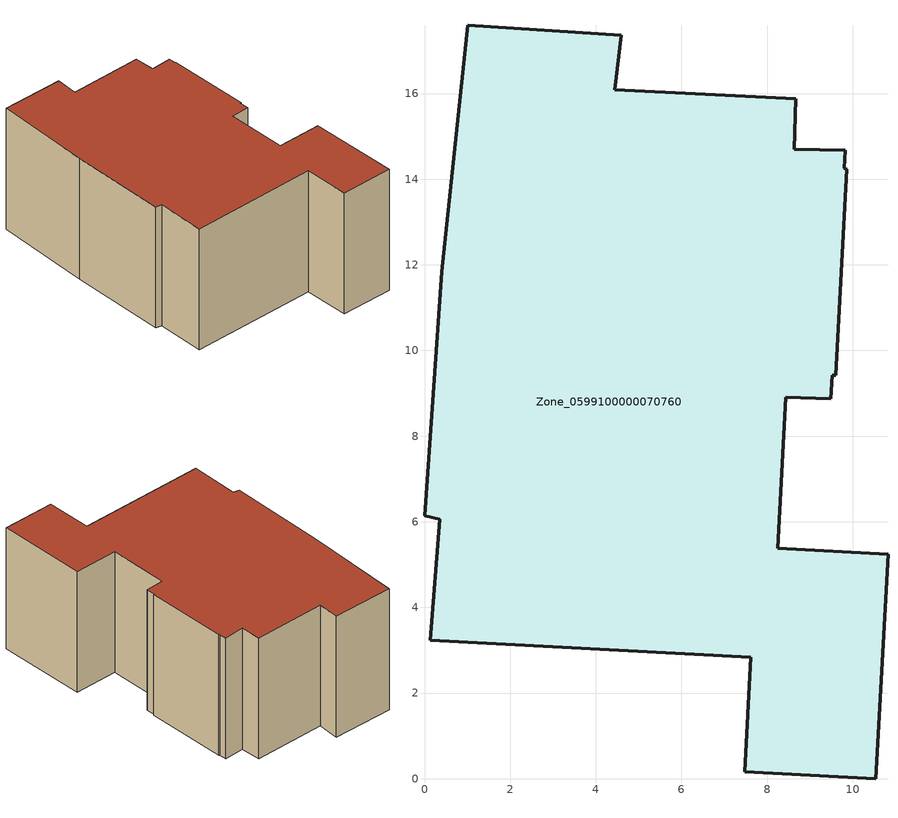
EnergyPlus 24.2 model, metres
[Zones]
Zone_0599100000070760
 floor ground (C_G): 4.44,16.09 8.67,15.88 8.63,14.7 9.83,14.68 9.8,14.26 9.87,14.23 9.6,9.42 9.52,9.43 9.49,8.88 8.43,8.91 8.25,5.38 10.82,5.24 10.54,0 7.47,0.17 7.62,2.83 0.13,3.23 0.36,6.05 0,6.13 0.41,11.84 1.01,17.59 4.59,17.36 z0
 wall outside (C_F): 8.67,15.88 4.44,16.09 4.59,17.36 1.01,17.59 0.41,11.84 0,6.13 0.36,6.05 0.13,3.23 7.62,2.83 7.47,0.17 10.54,0 10.82,5.24 8.25,5.38 8.43,8.91 9.49,8.88 9.52,9.43 9.6,9.42 9.87,14.23 9.8,14.26 9.83,14.68 8.63,14.7 8.67,15.88 z0:7.4
 roof outside (C_R): 8.63,14.7 8.67,15.88 4.44,16.09 4.59,17.36 1.01,17.59 0.41,11.84 0,6.13 0.36,6.05 0.13,3.23 7.62,2.83 7.47,0.17 10.54,0 10.82,5.24 8.25,5.38 8.43,8.91 9.49,8.88 9.52,9.43 9.6,9.42 9.87,14.23 9.8,14.26 9.83,14.68 z7.4
[BUILDING]
Pand.0599100000070760: North Axis=0; Terrain=City; Loads Convergence Tolerance Value=0.04; Temperature Convergence Tolerance Value=0.4; Solar Distribution=FullExterior; Maximum Number of Warmup Days=25; Minimum Number of Warmup Days=1
[Site:Location]
Rotterdam.The.Hague.AP_ZH_NLD Design_Conditions: Latitude=51.96; Longitude=4.45; Time Zone=1; Elevation=-4.5
[SITE:GROUNDTEMPERATURE:BUILDINGSURFACE]
18, 18, 18, 18, 18, 18, 18, 18, 18, 18, 18, 18
[MATERIAL] Thermal Absorptance=0.9; Solar Absorptance=0.7; Visible Absorptance=0.7
Name | Roughness | Thickness | Conductivity | Density | Specific Heat
G.D.1965 | MediumSmooth | 0.15 | 1 | 540 | 1210
F.D.1965 | Rough | 0.3 | 0.857143 | 1920 | 840
R.D.1965 | MediumRough | 0.2 | 0.08 | 1500 | 1000
[CONSTRUCTION]
C_G: G.D.1965
C_F: F.D.1965
C_R: R.D.1965
[ZONE]
Zone_0599100000070760: Type=1; Multiplier=1; Ceiling Height=Autocalculate; Volume=Autocalculate; Floor Area=autocalculate; Part of Total Floor Area=Yes
[ZONEINFILTRATION:DESIGNFLOWRATE]
Infil_Zone_0599100000070760: Zone or ZoneList or Space or SpaceList=Zone_0599100000070760; Schedule=AlwaysOn; Design Flow Rate Calculation Method=Flow/Area; Flow Rate per Floor Area=0.0042; Constant Term Coefficient=1; Temperature Term Coefficient=0; Velocity Term Coefficient=0; Velocity Squared Term Coefficient=0
[HVACTEMPLATE:ZONE:IDEALLOADSAIRSYSTEM]
Zone_0599100000070760: Maximum Heating Supply Air Temperature=50; Minimum Cooling Supply Air Temperature=13; Maximum Heating Supply Air Humidity Ratio=0.0156; Minimum Cooling Supply Air Humidity Ratio=0.0077; Heating Limit=NoLimit; Cooling Limit=NoLimit; Dehumidification Control Type=ConstantSensibleHeatRatio; Cooling Sensible Heat Ratio=0.7; Dehumidification Setpoint=60; Humidification Control Type=None; Humidification Setpoint=30; Outdoor Air Method=None; Outdoor Air Flow Rate per Person=0.00944; Outdoor Air Flow Rate per Zone Floor Area=0; Outdoor Air Flow Rate per Zone=0; Demand Controlled Ventilation Type=None; Outdoor Air Economizer Type=NoEconomizer; Heat Recovery Type=None; Sensible Heat Recovery Effectiveness=0.7; Latent Heat Recovery Effectiveness=0.65
[ZONECONTROL:THERMOSTAT]
ThermostatControl_Zone_0599100000070760: Zone or ZoneList=Zone_0599100000070760; Control Type Schedule=DualSetpointControlType; Control 1=Thermostat_Zone_0599100000070760; Temperature Difference Between Cutout And Setpoint=0
[THERMOSTATSETPOINT:DUALSETPOINT]
Thermostat_Zone_0599100000070760: Heating Setpoint Temperature Schedule=HeatingSetpoint_Zone_0599100000070760; Cooling Setpoint Temperature Schedule=CoolingSetpoint_Zone_0599100000070760
[SCHEDULE:COMPACT]
HeatingSetpoint_Zone_0599100000070760: Through: 12/31, For: AllDays, Until: 24:00, 21
CoolingSetpoint_Zone_0599100000070760: Through: 12/31, For: AllDays, Until: 24:00, 24
DualSetpointControlType: Through: 12/31, For: AllDays, Until: 24:00, 4
AlwaysOn: Through: 12/31, For: AllDays, Until: 24:00, 1
